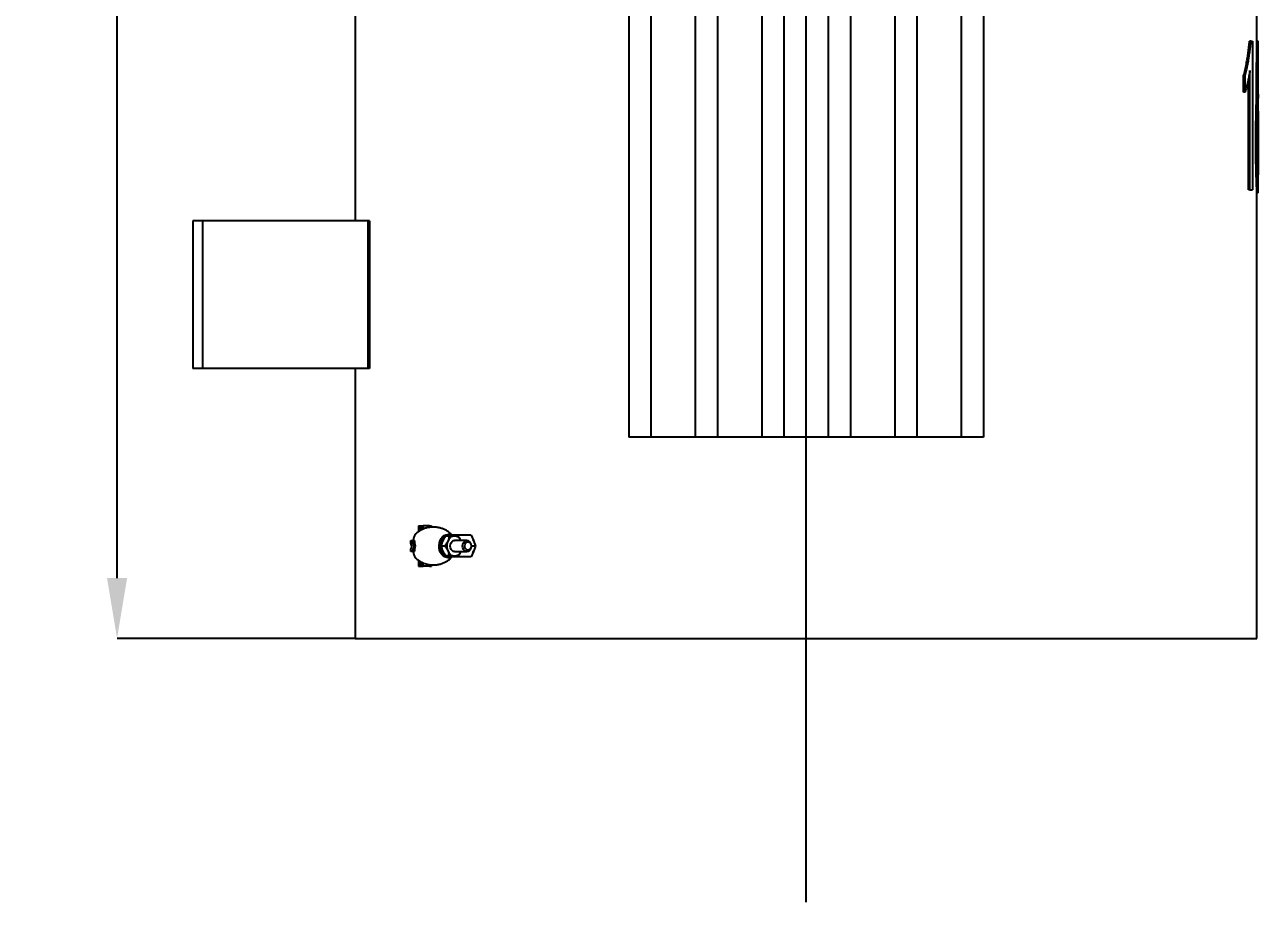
# Model space of a CAD drawing. Header units: millimetres. Extents: x 118006 to 124636, y -130611 to -125922.
# Drawn here: x 119837 to 120672, y -128067 to -127474 of the extents above; entities that cross this region are included whole.
import ezdxf

# ---------------------------------------------------------------- set-up
doc = ezdxf.new("R2010")
doc.units = ezdxf.units.MM
doc.header["$LTSCALE"] = 13
doc.linetypes.add('CENTERX2', pattern=[101.6, 63.5, -12.7, 12.7, -12.7])
for name, color, linetype in [('中心线', 1, 'CENTERX2'), ('几何体', 7, 'Continuous'), ('尺寸', 3, 'Continuous')]:
    doc.layers.add(name, color=color, linetype=linetype)
doc.styles.add('SLDTEXTSTYLE0', font='hyswlongfangsong.ttf')
doc.dimstyles.new('SLDDIMSTYLE0', dxfattribs={"dimtxt": 50, "dimasz": 40.8, "dimexe": 0, "dimexo": 0.0625, "dimgap": 12.5, "dimtad": 2, "dimdec": 0, "dimrnd": 1e-09, "dimzin": 12, "dimdsep": 46, "dimtxsty": 'SLDTEXTSTYLE0', "dimsah": 1, "dimcen": 0.09, "dimadec": 0, "dimazin": 3, "dimtfac": 1, "dimtdec": 0, "dimtmove": 0, "dimatfit": 0, "dimfxl": 1, "dimfrac": 2, "dimtolj": 1, "dimtzin": 12, "dimarcsym": 0})

# ---------------------------------------------------------------- blocks, each defined once
blk = doc.blocks.new('*D40')
at = {"layer": 'Defpoints', "color": 0, "transparency": 16777216}
for p in [(119899.96, -126961.17), (120052.45, -126961.17), (120061.14, -127888.67)]:
    blk.add_point(p, dxfattribs=at)
at = {"layer": '尺寸', "color": 0, "lineweight": -2, "transparency": 16777216}
for p, q in [((120052.38, -126961.17), (119899.96, -126961.17)), ((119899.96, -127847.87), (119899.96, -127001.97)), ((120061.08, -127888.67), (119899.96, -127888.67))]:
    blk.add_line(p, q, dxfattribs=at)
at = {"layer": '尺寸', "color": 0, "transparency": 16777216}
for points in [[(119893.16, -127001.97), (119906.76, -127001.97), (119899.96, -126961.17)], [(119893.16, -127847.87), (119906.76, -127847.87), (119899.96, -127888.67)]]:
    blk.add_solid(points, dxfattribs=at)
at = {"layer": '尺寸', "color": 0, "transparency": 16777216, "insert": (119837.46, -127413.87), "char_height": 50, "attachment_point": 2, "rotation": 90, "style": 'SLDTEXTSTYLE0'}
blk.add_mtext('\\A1;1028', dxfattribs=at)

msp = doc.modelspace()

# ---------------------------------------------------------------- linework, layer by layer
at = {"layer": '中心线'}
msp.add_line((120366.14, -128067.19), (120366.14, -126995.17), dxfattribs=at)
at = {"layer": '几何体'}
for p, q in [((120246.14, -127145.58), (120246.14, -127752.58)), ((120261.14, -127145.58), (120261.14, -127752.58)), ((120291.14, -127145.58), (120291.14, -127752.58)), ((120306.14, -127145.58), (120306.14, -127752.58)), ((120336.14, -127145.58), (120336.14, -127752.58)), ((120351.14, -127145.58), (120351.14, -127752.58)), ((120381.14, -127145.58), (120381.14, -127752.58)), ((120396.14, -127145.58), (120396.14, -127752.58)), ((120426.14, -127145.58), (120426.14, -127752.58)), ((120441.14, -127145.58), (120441.14, -127752.58)), ((120471.14, -127145.58), (120471.14, -127752.58)), ((120486.14, -127145.58), (120486.14, -127752.58)), ((120061.14, -127156.17), (120061.14, -127606.17)), ((120671.14, -127499.21), (120671.14, -127308.19)), ((120667.19, -127484.58), (120666.21, -127484.58)), ((120667.19, -127484.58), (120668.14, -127484.58)), ((120668.14, -127484.58), (120668.14, -127585.16)), ((120672.05, -127484.58), (120671.05, -127484.58)), ((120671.92, -127522.01), (120672.05, -127484.58)), ((120666.5, -127585.16), (120666.5, -127504.46)), ((120670.92, -127522.01), (120671, -127499.21)), ((120672.14, -127520.46), (120672.14, -127499.21)), ((120662.2, -127519.08), (120662.2, -127507.97)), ((120663.17, -127507.97), (120662.2, -127507.97)), ((120663.17, -127519.08), (120663.17, -127507.97)), ((120665.52, -127585.16), (120665.52, -127509.99)), ((120663.17, -127519.08), (120662.2, -127519.08)), ((120671.92, -127522.01), (120670.92, -127522.01)), ((120672.1, -127520.46), (120672.14, -127523.18)), ((120672.14, -127532.05), (120672.14, -127522.76)), ((120671.45, -127550.96), (120670.45, -127550.96)), ((120672.14, -127586.46), (120672.14, -127575.14)), ((120666.5, -127585.16), (120665.52, -127585.16)), ((120666.5, -127585.16), (120668.14, -127585.16)), ((120671.14, -127636.48), (120671.14, -127586.44)), ((120671.14, -127586.99), (120672.09, -127586.99)), ((119951.18, -127606.17), (119951.18, -127706.17)), ((119957.85, -127606.17), (119951.18, -127606.17)), ((119957.85, -127606.17), (119957.85, -127706.17)), ((120069.62, -127606.17), (119957.85, -127606.17)), ((120069.62, -127606.17), (120069.62, -127706.17)), ((120070.66, -127606.17), (120069.62, -127606.17)), ((120070.66, -127606.17), (120070.66, -127706.17)), ((120671.14, -127888.67), (120671.14, -127636.48)), ((119957.85, -127706.17), (119951.18, -127706.17)), ((120069.62, -127706.17), (119957.85, -127706.17)), ((120061.14, -127706.17), (120061.14, -127888.67)), ((120070.66, -127706.17), (120069.62, -127706.17)), ((120486.14, -127752.58), (120246.14, -127752.58)), ((120103.86, -127812.45), (120103.86, -127816.55)), ((120103.86, -127812.45), (120105.33, -127812.45)), ((120105.33, -127812.45), (120105.33, -127815.61)), ((120105.33, -127812.45), (120106.31, -127812.45)), ((120106.31, -127812.45), (120107.17, -127812.45)), ((120106.31, -127812.45), (120106.31, -127815.09)), ((120107.17, -127814.7), (120107.17, -127812.45)), ((120111.42, -127812.45), (120107.17, -127812.45)), ((120111.42, -127812.45), (120111.42, -127813.66)), ((120111.42, -127812.45), (120112.73, -127812.45)), ((120112.73, -127812.45), (120112.73, -127813.42)), ((120098.7, -127824.2), (120098.7, -127822.5)), ((120098.7, -127822.5), (120099.56, -127822.5)), ((120099.44, -127826.17), (120098.7, -127824.2)), ((120101.04, -127826.17), (120099.56, -127822.5)), ((120099.56, -127822.5), (120101.26, -127822.5)), ((120100.71, -127820.16), (120100.32, -127822.35)), ((120100.32, -127822.35), (120100.53, -127822.35)), ((120103.64, -127816.81), (120102.83, -127817.35)), ((120120.89, -127821.54), (120119.78, -127824.09)), ((120122.38, -127819.46), (120120.89, -127821.54)), ((120121.88, -127826.17), (120123.36, -127824.09)), ((120124.81, -127819.46), (120122.38, -127819.46)), ((120124.48, -127821.54), (120123.36, -127824.09)), ((120124.73, -127818.43), (120123.68, -127818.43)), ((120124.81, -127819.46), (120127.21, -127819.46)), ((120139.66, -127818.9), (120126.74, -127818.9)), ((120129.44, -127819.46), (120127.21, -127819.46)), ((120136.67, -127822.35), (120128.32, -127822.35)), ((120130.68, -127819.46), (120132.16, -127821.54)), ((120132.52, -127822.35), (120132.16, -127821.54)), ((120139.66, -127818.9), (120141.03, -127822.53)), ((120141.06, -127822.61), (120140.76, -127821.9)), ((120141.03, -127822.53), (120142.4, -127826.17)), ((120099.44, -127826.17), (120098.7, -127828.15)), ((120098.7, -127829.84), (120098.7, -127828.15)), ((120099.56, -127829.84), (120098.7, -127829.84)), ((120101.04, -127826.17), (120099.56, -127829.84)), ((120101.26, -127829.84), (120099.56, -127829.84)), ((120100.32, -127829.99), (120100.71, -127832.19)), ((120100.53, -127829.99), (120100.32, -127829.99)), ((120101.04, -127826.17), (120101.95, -127826.17)), ((120119.44, -127826.17), (120119.78, -127828.25)), ((120121.88, -127826.17), (120119.44, -127826.17)), ((120119.78, -127828.25), (120120.89, -127830.8)), ((120124.81, -127832.88), (120122.38, -127832.88)), ((120123.36, -127828.25), (120124.48, -127830.8)), ((120124.81, -127832.88), (120124.48, -127830.8)), ((120127.21, -127832.88), (120129.44, -127832.88)), ((120128.32, -127829.99), (120136.67, -127829.99)), ((120130.68, -127832.88), (120129.44, -127832.88)), ((120132.16, -127830.8), (120132.52, -127829.99)), ((120139.51, -127825.43), (120139.46, -127825.18)), ((120139.46, -127827.16), (120139.51, -127826.91)), ((120142.4, -127826.17), (120139.58, -127826.17)), ((120141.03, -127829.81), (120139.66, -127833.45)), ((120140.76, -127830.45), (120141.06, -127829.74)), ((120142.4, -127826.17), (120141.03, -127829.81)), ((120102.83, -127834.99), (120103.67, -127835.56)), ((120103.86, -127835.77), (120103.86, -127839.89)), ((120103.86, -127839.89), (120105.33, -127839.89)), ((120105.33, -127836.73), (120105.33, -127839.89)), ((120105.33, -127839.89), (120106.31, -127839.89)), ((120106.31, -127837.25), (120106.31, -127839.89)), ((120106.31, -127839.89), (120107.17, -127839.89)), ((120107.17, -127839.89), (120107.17, -127837.65)), ((120111.42, -127839.89), (120107.17, -127839.89)), ((120111.42, -127838.69), (120111.42, -127839.89)), ((120111.42, -127839.89), (120112.73, -127839.89)), ((120112.73, -127838.91), (120112.73, -127839.89)), ((120123.68, -127833.92), (120124.73, -127833.92)), ((120139.66, -127833.45), (120126.74, -127833.45)), ((120061.14, -127888.67), (120366.14, -127888.67)), ((120366.14, -127888.67), (120671.14, -127888.67))]:
    msp.add_line(p, q, dxfattribs=at)
at = {"layer": '几何体', "flags": 128}
for points in [[(120123.68, -127833.92), (120123.04, -127833.87), (120121.8, -127833.51), (120120.65, -127832.81), (120119.64, -127831.8), (120118.82, -127830.52), (120118.23, -127829.04), (120117.89, -127827.43), (120117.82, -127825.75), (120118.03, -127824.1), (120118.49, -127822.54), (120119.21, -127821.16), (120120.13, -127820.01), (120121.21, -127819.14), (120122.42, -127818.61), (120123.68, -127818.43)], [(120127.67, -127832.88), (120126.61, -127833.51), (120125.37, -127833.87), (120124.1, -127833.87), (120122.86, -127833.51), (120121.71, -127832.81), (120120.7, -127831.8), (120119.88, -127830.52), (120119.29, -127829.04), (120118.95, -127827.43), (120118.88, -127825.75), (120119.08, -127824.1), (120119.55, -127822.54), (120120.27, -127821.16), (120121.19, -127820.01), (120122.27, -127819.14), (120123.47, -127818.61), (120124.73, -127818.43), (120124.73, -127818.43)], [(120128.32, -127829.99), (120127.43, -127829.8), (120126.62, -127829.26), (120125.98, -127828.42), (120125.57, -127827.35), (120125.43, -127826.17), (120125.57, -127824.99), (120125.98, -127823.93), (120126.62, -127823.08), (120127.43, -127822.54), (120128.32, -127822.35)], [(120139.46, -127827.16), (120139.42, -127827.35), (120139.01, -127828.42), (120138.37, -127829.26), (120137.56, -127829.8), (120136.67, -127829.99), (120135.77, -127829.8), (120134.97, -127829.26), (120134.33, -127828.42), (120133.92, -127827.35), (120133.78, -127826.17), (120133.92, -127824.99), (120134.33, -127823.93), (120134.97, -127823.08), (120135.77, -127822.54), (120136.67, -127822.35), (120136.67, -127822.35)], [(120137.43, -127823.32), (120138.21, -127823.51), (120138.88, -127824.07), (120139.36, -127824.9), (120139.58, -127825.91), (120139.5, -127826.95), (120139.15, -127827.89), (120138.56, -127828.6), (120137.82, -127828.98), (120137.03, -127828.98), (120136.29, -127828.6), (120135.7, -127827.89), (120135.35, -127826.95), (120135.28, -127825.91), (120135.49, -127824.9), (120135.97, -127824.07), (120136.65, -127823.51), (120137.43, -127823.32)]]:
    msp.add_lwpolyline(points, dxfattribs=at)
at = {"layer": '几何体'}
for centre, radius, start, end in [((120114.21, -127826), 14.16, 165.06389, 165.68316), ((120109.47, -127824.59), 9.82, 132.55539, 153.19201), ((120132.09, -127826.17), 8.97, 166.59764, 193.40236), ((120128.76, -127824.33), 5.11, 107.74294, 146.92012), ((120124.66, -127823.31), 4.88, 51.93295, 89.08376), ((120127.88, -127824.33), 5.11, 33.07988, 72.25706), ((120136.19, -127825.61), 3.29, 7.56037, 81.7186), ((120114.21, -127826.34), 14.16, 194.31684, 194.93611), ((120109.47, -127827.76), 9.82, 206.80799, 227.44461), ((120128.76, -127828.01), 5.11, 213.07988, 252.25706), ((120127.88, -127828.01), 5.11, 287.74294, 326.92012)]:
    msp.add_arc(centre, radius, start, end, dxfattribs=at)
for points, knots in [([(120662.2, -127507.97), (120662.38, -127507.34), (120662.71, -127506.1), (120663.19, -127504.13), (120663.63, -127502.13), (120664.05, -127500.09), (120664.44, -127497.93), (120664.78, -127495.89), (120665.08, -127493.95), (120665.33, -127492.14), (120665.57, -127490.28), (120665.8, -127488.4), (120666.01, -127486.51), (120666.14, -127485.23), (120666.21, -127484.58)], [0, 0, 0, 0, 0.095066, 0.186608, 0.281726, 0.373439, 0.463762, 0.562972, 0.632616, 0.704061, 0.782368, 0.855189, 0.92564, 1, 1, 1, 1]), ([(120663.17, -127507.97), (120663.35, -127507.34), (120663.69, -127506.1), (120664.16, -127504.13), (120664.61, -127502.13), (120665.03, -127500.09), (120665.42, -127497.93), (120665.76, -127495.89), (120666.06, -127493.95), (120666.31, -127492.14), (120666.55, -127490.28), (120666.78, -127488.4), (120666.99, -127486.51), (120667.12, -127485.23), (120667.19, -127484.58)], [0, 0, 0, 0, 0.095118, 0.186695, 0.281845, 0.373575, 0.463908, 0.563117, 0.632749, 0.704182, 0.782466, 0.855261, 0.925682, 1, 1, 1, 1]), ([(120666.5, -127504.46), (120666.39, -127505.14), (120666.17, -127506.51), (120665.82, -127508.51), (120665.44, -127510.41), (120665.03, -127512.28), (120664.6, -127514.08), (120664.15, -127515.81), (120663.68, -127517.45), (120663.34, -127518.54), (120663.17, -127519.08)], [0, 0, 0, 0, 0.124957, 0.249919, 0.374898, 0.499895, 0.629138, 0.749922, 0.874956, 1, 1, 1, 1]), ([(120670.45, -127550.96), (120670.46, -127550), (120670.47, -127548.1), (120670.49, -127545.26), (120670.52, -127542.46), (120670.56, -127539.68), (120670.61, -127536.96), (120670.66, -127534.33), (120670.72, -127531.79), (120670.77, -127529.35), (120670.82, -127527), (120670.87, -127524.56), (120670.9, -127522.9), (120670.92, -127522.01)], [0, 0, 0, 0, 0.0951117, 0.187191, 0.2808965, 0.3733913, 0.4664012, 0.5594998, 0.6502344, 0.7358904, 0.8188515, 0.9032909, 1, 1, 1, 1]), ([(120671.45, -127550.96), (120671.46, -127550), (120671.47, -127548.1), (120671.49, -127545.26), (120671.52, -127542.46), (120671.56, -127539.68), (120671.6, -127536.96), (120671.66, -127534.33), (120671.72, -127531.79), (120671.77, -127529.35), (120671.82, -127527), (120671.87, -127524.56), (120671.9, -127522.9), (120671.92, -127522.01)], [0, 0, 0, 0, 0.0950689, 0.1871215, 0.2808073, 0.3732945, 0.4663233, 0.5594278, 0.6501678, 0.7358359, 0.8188157, 0.9032731, 1, 1, 1, 1]), ([(120672.14, -127523.18), (120672.14, -127522.99), (120672.14, -127522.61), (120672.14, -127522.17), (120672.12, -127521.98), (120672.12, -127521.91)], [0, 0, 0, 0, 0.387584, 0.76253, 1, 1, 1, 1]), ([(120672.14, -127532.05), (120672.14, -127532.08), (120672.14, -127532.29), (120672.13, -127532.94), (120672.12, -127534.05), (120672.1, -127535.42), (120672.07, -127537.47), (120672.03, -127540.38), (120672, -127544.07), (120671.97, -127547.87), (120671.95, -127551.74), (120671.95, -127555.65), (120671.96, -127559.53), (120671.99, -127563.34), (120672.03, -127567.02), (120672.06, -127569.18), (120672.08, -127570.26)], [0, 0, 0, 0, 0.006195, 0.051465, 0.096696, 0.141924, 0.187132, 0.277435, 0.367777, 0.458118, 0.548442, 0.638765, 0.729085, 0.819397, 0.909706, 1, 1, 1, 1]), ([(120671.14, -127586.44), (120671.14, -127586.37), (120671.14, -127586.15), (120671.11, -127585.25), (120671.05, -127583.5), (120670.93, -127580.79), (120670.81, -127577.42), (120670.69, -127573.4), (120670.58, -127568.6), (120670.52, -127564.02), (120670.47, -127559.95), (120670.46, -127557.52), (120670.45, -127555.95), (120670.45, -127555.17), (120670.45, -127554.34), (120670.45, -127553.45), (120670.45, -127552.32), (120670.45, -127551.48), (120670.45, -127550.96)], [0, 0, 0, 0, 0.028126, 0.091201, 0.18906, 0.286044, 0.384082, 0.487304, 0.59605, 0.725167, 0.801189, 0.871441, 0.888663, 0.905983, 0.924087, 0.943714, 0.965733, 1, 1, 1, 1]), ([(120672.09, -127586.97), (120672.11, -127586.95), (120672.14, -127586.9), (120672.14, -127586.44), (120672.12, -127585.58), (120672.07, -127584.03), (120671.99, -127582.1), (120671.9, -127579.91), (120671.83, -127577.92), (120671.75, -127575.5), (120671.67, -127572.69), (120671.61, -127569.89), (120671.56, -127567.14), (120671.52, -127564.48), (120671.49, -127561.76), (120671.47, -127559.05), (120671.45, -127556.36), (120671.45, -127553.67), (120671.45, -127551.88), (120671.45, -127550.96)], [0, 0, 0, 0, 0.0545651, 0.1176291, 0.1807699, 0.2439622, 0.3384868, 0.3857897, 0.4330789, 0.4964061, 0.5589392, 0.6220784, 0.6743664, 0.7299193, 0.7842097, 0.8395796, 0.8929398, 0.9454458, 1, 1, 1, 1]), ([(120672.08, -127570.26), (120672.09, -127570.77), (120672.1, -127571.77), (120672.13, -127573.53), (120672.15, -127574.76), (120672.14, -127575.13), (120672.14, -127575.14)], [0, 0, 0, 0, 0.248165, 0.496298, 0.991901, 1, 1, 1, 1]), ([(120107.07, -127814.76), (120106.54, -127815), (120105.37, -127815.53), (120104.21, -127816.22), (120103.64, -127816.71), (120103.6, -127816.75)], [0, 0, 0, 0, 0.433778, 0.959453, 1, 1, 1, 1]), ([(120113.93, -127813.36), (120113.25, -127813.38), (120111.8, -127813.42), (120109.64, -127813.85), (120108.02, -127814.31), (120107.21, -127814.7), (120107.07, -127814.76)], [0, 0, 0, 0, 0.286481, 0.615938, 0.937138, 1, 1, 1, 1]), ([(120126.55, -127818.9), (120126.29, -127818.59), (120125.58, -127817.77), (120124.18, -127816.63), (120122.4, -127815.47), (120120.43, -127814.54), (120118.26, -127813.84), (120116.08, -127813.43), (120114.59, -127813.38), (120113.93, -127813.36)], [0, 0, 0, 0, 0.086344, 0.2327, 0.382664, 0.535347, 0.689989, 0.860518, 1, 1, 1, 1]), ([(120101.95, -127826.17), (120101.77, -127825.55), (120101.4, -127824.29), (120101.31, -127823.1), (120101.26, -127822.5)], [0, 0, 0, 0, 0.494023, 1, 1, 1, 1]), ([(120119.78, -127824.09), (120119.74, -127824.25), (120119.55, -127824.97), (120119.49, -127825.65), (120119.44, -127826.17)], [0, 0, 0, 0, 0.217606, 1, 1, 1, 1]), ([(120124.48, -127821.54), (120124.52, -127821.39), (120124.71, -127820.67), (120124.77, -127819.99), (120124.81, -127819.46)], [0, 0, 0, 0, 0.2176056, 1, 1, 1, 1]), ([(120129.44, -127819.46), (120129.54, -127819.46), (120130.05, -127819.46), (120130.4, -127819.46), (120130.68, -127819.46)], [0, 0, 0, 0, 0.2176062, 1, 1, 1, 1]), ([(120101.26, -127829.84), (120101.3, -127829.26), (120101.39, -127828.07), (120101.76, -127826.81), (120101.95, -127826.17)], [0, 0, 0, 0, 0.493971, 1, 1, 1, 1]), ([(120120.89, -127830.8), (120120.99, -127830.96), (120121.43, -127831.68), (120121.96, -127832.35), (120122.38, -127832.88)], [0, 0, 0, 0, 0.217606, 1, 1, 1, 1]), ([(120123.36, -127828.25), (120123.27, -127828.1), (120122.83, -127827.38), (120122.3, -127826.7), (120121.88, -127826.17)], [0, 0, 0, 0, 0.217606, 1, 1, 1, 1]), ([(120127.21, -127832.88), (120127.04, -127832.88), (120126.28, -127832.88), (120125.46, -127832.88), (120124.81, -127832.88)], [0, 0, 0, 0, 0.217606, 1, 1, 1, 1]), ([(120132.16, -127830.8), (120132.07, -127830.96), (120131.62, -127831.68), (120131.09, -127832.35), (120130.68, -127832.88)], [0, 0, 0, 0, 0.217606, 1, 1, 1, 1]), ([(120103.63, -127835.62), (120104.12, -127835.96), (120105.2, -127836.72), (120106.46, -127837.4), (120107.23, -127837.66), (120107.32, -127837.69)], [0, 0, 0, 0, 0.4273107, 0.9358455, 1, 1, 1, 1]), ([(120107.32, -127837.69), (120107.92, -127837.92), (120109.28, -127838.44), (120111.52, -127838.88), (120113.93, -127839.05), (120116.3, -127838.88), (120118.57, -127838.43), (120120.7, -127837.69), (120122.66, -127836.73), (120124.39, -127835.56), (120125.7, -127834.46), (120126.34, -127833.7), (120126.55, -127833.45)], [0, 0, 0, 0, 0.091694, 0.207682, 0.322067, 0.434264, 0.543979, 0.650907, 0.754766, 0.855207, 0.951813, 1, 1, 1, 1])]:
    msp.add_open_spline(points, degree=3, knots=knots, dxfattribs=at)

# ---------------------------------------------------------------- dimensions: what is measured, and where the dimension line sits
at = {"layer": '尺寸'}
dim = msp.add_linear_dim(base=(119899.96, -126961.17), p1=(120061.14, -127888.67), p2=(120052.45, -126961.17), angle=90, text='1028', dimstyle='SLDDIMSTYLE0', dxfattribs=at)
dim.commit()
dim.dimension.update_dxf_attribs({"geometry": '*D40', "text_midpoint": (119899.96, -127413.87), "dimtype": 160})

doc.saveas('drawing.dxf')
